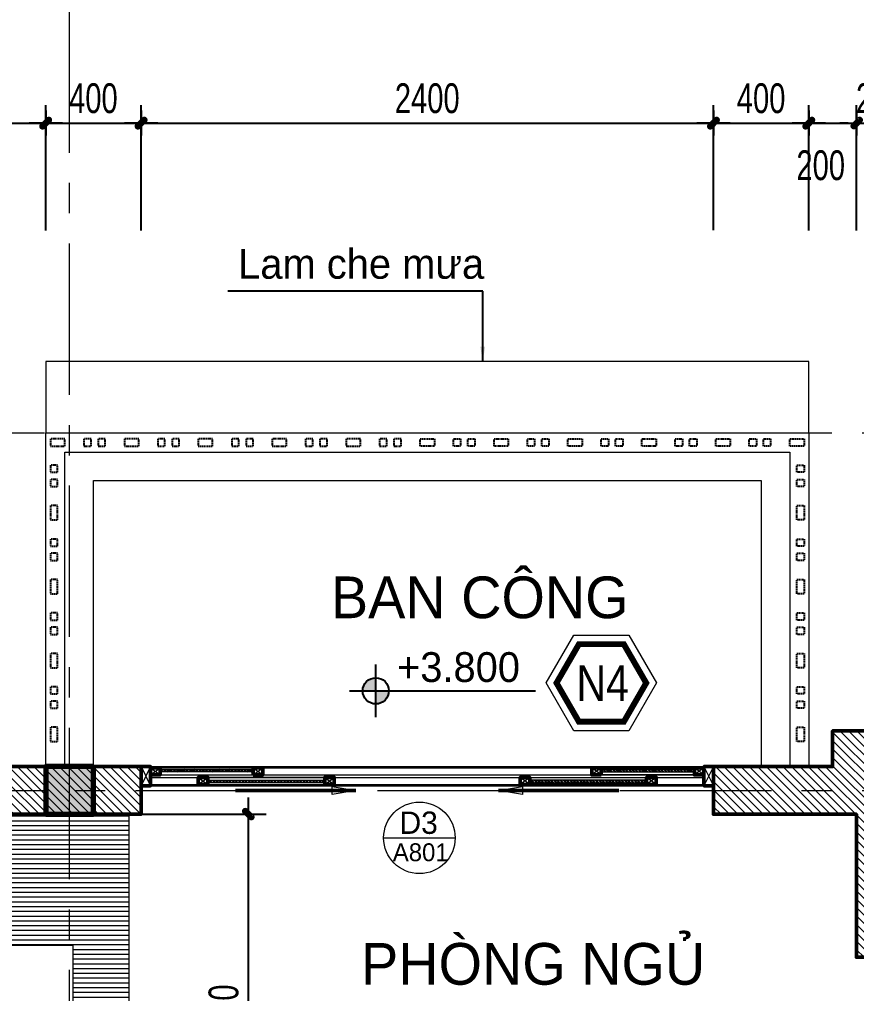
# Model space of a CAD drawing. Header units: inches. Extents: x 88947 to 296847, y 35049 to 161062.
# Drawn here: x 164738 to 168248, y 69355 to 73442 of the extents above; entities that cross this region are included whole.
import ezdxf
from ezdxf.enums import TextEntityAlignment as Align

# ---------------------------------------------------------------- set-up
doc = ezdxf.new("R2010")
doc.units = ezdxf.units.IN
doc.header["$MEASUREMENT"] = 0
doc.header["$PDMODE"] = 1
for name, pattern in [('ACAD_ISO03W100', [30, 12, -18]), ('CENTER', [50.8, 31.75, -6.35, 6.35, -6.35]), ('HIDDEN', [0.375, 0.25, -0.125])]:
    doc.linetypes.add(name, pattern=pattern)
for name, color, linetype, lineweight in [('A-Dims', 145, 'Continuous', 25), ('DIM', 7, 'Continuous', 25), ('DOOR', 142, 'Continuous', 15), ('HACTH', 8, 'Continuous', 5), ('HATCH', 8, 'Continuous', 5), ('KHUNG 1', 6, 'Continuous', 70), ('KY HIEU', 4, 'Continuous', 25), ('mb$0$CUA', 42, 'Continuous', 20), ('mb$0$HATCH', 69, 'Continuous', 15), ('mb$0$net cat', 51, 'Continuous', 50), ('mb$0$net manh', 251, 'Continuous', 5), ('netthay', 254, 'Continuous', 25), ('THAY', 3, 'Continuous', 18), ('TRUC', 252, 'ACAD_ISO03W100', 13), ('TUONG', 4, 'Continuous', 50), ('vdung', 56, 'Continuous', 9)]:
    doc.layers.add(name, color=color, linetype=linetype, lineweight=lineweight)
doc.layers.add('text', color=2, linetype='Continuous')
doc.styles.add('DDCo-B-Helve-condense', font='VHELVCB.TTF')
doc.styles.add('FRANKO', font='VFRANKO.TTF')
doc.styles.add('KH-TEXT', font='VAVON.TTF')
doc.styles.add('TEXT', font='VHELVCN.TTF')
doc.styles.add('VNI-HELVE-CONDENSE', font='VNARIAL.TTF', dxfattribs={"width": 0.7})
doc.dimstyles.new('TAS-100', dxfattribs={"dimscale": 50, "dimtxt": 2.5, "dimasz": 0.7, "dimexe": 1.5, "dimexo": 1.5, "dimgap": 0.8, "dimtad": 1, "dimdec": 0, "dimzin": 3, "dimdsep": 46, "dimtxsty": 'VNI-HELVE-CONDENSE', "dimblk": 'TICK', "dimcen": 2.5, "dimclrt": 71, "dimazin": 2, "dimtfac": 0.75, "dimtdec": 0, "dimtix": 1, "dimtmove": 2, "dimatfit": 2, "dimldrblk": 'TICK123', "dimfxl": 1.5, "dimtolj": 1, "dimtzin": 0, "dimarcsym": 0})
doc.dimstyles.new('TL 50', dxfattribs={"dimscale": 50, "dimtxt": 1.25, "dimasz": 0.5, "dimexe": 1, "dimexo": 1, "dimgap": 0.5, "dimtad": 1, "dimdec": 0, "dimzin": 3, "dimdsep": 46, "dimtxsty": 'VNI-HELVE-CONDENSE', "dimblk": 'DOT', "dimcen": 2, "dimclrt": 7, "dimazin": 2, "dimtfac": 0.75, "dimtdec": 0, "dimtix": 1, "dimtmove": 2, "dimatfit": 2, "dimfxl": 1.5, "dimtolj": 1, "dimtzin": 0, "dimarcsym": 0})
doc.dimstyles.new('TL100', dxfattribs={"dimscale": 0, "dimtxt": 250, "dimasz": 200, "dimexe": 100, "dimexo": 100, "dimgap": 100, "dimtad": 1, "dimdec": 0, "dimzin": 0, "dimdsep": 46, "dimtxsty": 'VNI-HELVE-CONDENSE', "dimblk": 'ARCHTICK', "dimcen": -6, "dimdle": 10, "dimclrd": 253, "dimclre": 256, "dimclrt": 256, "dimadec": 0, "dimazin": 0, "dimtfac": 0.005, "dimtdec": 0, "dimtix": 1, "dimtmove": 2, "dimatfit": 3, "dimldrblk": 'CLOSEDBLANK', "dimfxl": 1, "dimtolj": 1, "dimtzin": 0, "dimlwd": -1, "dimarcsym": 0})

# ---------------------------------------------------------------- blocks, each defined once
blk = doc.blocks.new('TICK')
at = {"layer": 'A-Dims', "color": 1}
for p, q in [((0, 1.5), (0, -1.5)), ((-2, 0), (2, 0))]:
    blk.add_line(p, q, dxfattribs=at)
at = {"layer": 'A-Dims', "color": 1, "const_width": 0.788}
blk.add_lwpolyline([(-0.33, -0.35), (0.38, 0.38)], dxfattribs=at)
at = {"layer": 'A-Dims', "color": 1, "const_width": 0.394}
for points in [[(0.24, 0.52, -0.414214), (0.52, 0.52, -1)], [(0.52, 0.52, -0.414214), (0.52, 0.24, -1)], [(-0.47, -0.21, 0.414214), (-0.47, -0.49, 1)], [(-0.47, -0.49, 0.414214), (-0.19, -0.49, 1)]]:
    blk.add_lwpolyline(points, format="xyb", dxfattribs=at)
blk = doc.blocks.new('*D133')
at = {"layer": 'Defpoints', "color": 0}
for p in [(164847.7, 73006.8), (163547.7, 72481.1), (164847.7, 72481.1)]:
    blk.add_point(p, dxfattribs=at)
at = {"layer": 'DIM', "color": 0, "lineweight": -2}
for p, q in [((163547.7, 72556.1), (163547.7, 73081.8)), ((164847.7, 72556.1), (164847.7, 73081.8)), ((163582.7, 73006.8), (164812.7, 73006.8))]:
    blk.add_line(p, q, dxfattribs=at)
at = {"layer": 'DIM', "color": 0, "lineweight": -2, "xscale": 35, "yscale": 35, "zscale": 35, "rotation": 180}
blk.add_blockref('TICK', (163547.7, 73006.8), dxfattribs=at)
at = {"layer": 'DIM', "color": 0, "lineweight": -2, "xscale": 35, "yscale": 35, "zscale": 35}
blk.add_blockref('TICK', (164847.7, 73006.8), dxfattribs=at)
at = {"layer": 'DIM', "color": 71, "insert": (164197.7, 73110.7), "char_height": 125, "attachment_point": 5, "style": 'VNI-HELVE-CONDENSE'}
blk.add_mtext('\\A1;1300', dxfattribs=at)
blk = doc.blocks.new('TICK123')
at = {"layer": 'A-Dims', "color": 1}
blk.add_lwpolyline([(0.05, 0, 0, 0.84, 0), (-2.11, 0, 8.4, 8.4, 0)], format="xyseb", dxfattribs=at)
blk = doc.blocks.new('*D134')
at = {"layer": 'Defpoints', "color": 0}
for p in [(165247.7, 73006.8), (164847.7, 72481.1), (165247.7, 72481.1)]:
    blk.add_point(p, dxfattribs=at)
at = {"layer": 'DIM', "color": 0, "lineweight": -2}
for p, q in [((164847.7, 72556.1), (164847.7, 73081.8)), ((165247.7, 72556.1), (165247.7, 73081.8)), ((164882.7, 73006.8), (165212.7, 73006.8))]:
    blk.add_line(p, q, dxfattribs=at)
at = {"layer": 'DIM', "color": 0, "lineweight": -2, "xscale": 35, "yscale": 35, "zscale": 35, "rotation": 180}
blk.add_blockref('TICK', (164847.7, 73006.8), dxfattribs=at)
at = {"layer": 'DIM', "color": 0, "lineweight": -2, "xscale": 35, "yscale": 35, "zscale": 35}
blk.add_blockref('TICK', (165247.7, 73006.8), dxfattribs=at)
at = {"layer": 'DIM', "color": 71, "insert": (165047.7, 73110.6), "char_height": 125, "attachment_point": 5, "style": 'VNI-HELVE-CONDENSE'}
blk.add_mtext('\\A1;400', dxfattribs=at)
blk = doc.blocks.new('*D135')
at = {"layer": 'Defpoints', "color": 0}
for p in [(167647.8, 73006.8), (165247.7, 72481.1), (167647.8, 72482.7)]:
    blk.add_point(p, dxfattribs=at)
at = {"layer": 'DIM', "color": 0, "lineweight": -2}
for p, q in [((165247.7, 72556.1), (165247.7, 73081.8)), ((167647.8, 72557.7), (167647.8, 73081.8)), ((165282.7, 73006.8), (167612.8, 73006.8))]:
    blk.add_line(p, q, dxfattribs=at)
at = {"layer": 'DIM', "color": 0, "lineweight": -2, "xscale": 35, "yscale": 35, "zscale": 35, "rotation": 180}
blk.add_blockref('TICK', (165247.7, 73006.8), dxfattribs=at)
at = {"layer": 'DIM', "color": 0, "lineweight": -2, "xscale": 35, "yscale": 35, "zscale": 35}
blk.add_blockref('TICK', (167647.8, 73006.8), dxfattribs=at)
at = {"layer": 'DIM', "color": 71, "insert": (166447.7, 73110.6), "char_height": 125, "attachment_point": 5, "style": 'VNI-HELVE-CONDENSE'}
blk.add_mtext('\\A1;2400', dxfattribs=at)
blk = doc.blocks.new('*D136')
at = {"layer": 'Defpoints', "color": 0}
for p in [(168047.7, 73006.8), (167647.8, 72482.7), (168047.7, 72481.1)]:
    blk.add_point(p, dxfattribs=at)
at = {"layer": 'DIM', "color": 0, "lineweight": -2}
for p, q in [((167647.8, 72557.7), (167647.8, 73081.8)), ((168047.7, 72556.1), (168047.7, 73081.8)), ((167682.8, 73006.8), (168012.7, 73006.8))]:
    blk.add_line(p, q, dxfattribs=at)
at = {"layer": 'DIM', "color": 0, "lineweight": -2, "xscale": 35, "yscale": 35, "zscale": 35, "rotation": 180}
blk.add_blockref('TICK', (167647.8, 73006.8), dxfattribs=at)
at = {"layer": 'DIM', "color": 0, "lineweight": -2, "xscale": 35, "yscale": 35, "zscale": 35}
blk.add_blockref('TICK', (168047.7, 73006.8), dxfattribs=at)
at = {"layer": 'DIM', "color": 71, "insert": (167847.7, 73110.6), "char_height": 125, "attachment_point": 5, "style": 'VNI-HELVE-CONDENSE'}
blk.add_mtext('\\A1;400', dxfattribs=at)
blk = doc.blocks.new('*D137')
at = {"layer": 'Defpoints', "color": 0}
for p in [(168247.7, 73006.8), (168047.7, 72481.1), (168247.7, 72481.1)]:
    blk.add_point(p, dxfattribs=at)
at = {"layer": 'DIM', "color": 0, "lineweight": -2}
for p, q in [((168047.7, 72556.1), (168047.7, 73081.8)), ((168247.7, 72556.1), (168247.7, 73081.8)), ((168082.7, 73006.8), (168212.7, 73006.8))]:
    blk.add_line(p, q, dxfattribs=at)
at = {"layer": 'DIM', "color": 0, "lineweight": -2, "xscale": 35, "yscale": 35, "zscale": 35, "rotation": 180}
blk.add_blockref('TICK', (168047.7, 73006.8), dxfattribs=at)
at = {"layer": 'DIM', "color": 0, "lineweight": -2, "xscale": 35, "yscale": 35, "zscale": 35}
blk.add_blockref('TICK', (168247.7, 73006.8), dxfattribs=at)
at = {"layer": 'DIM', "color": 71, "insert": (168097.7, 72829.4), "char_height": 125, "attachment_point": 5, "style": 'VNI-HELVE-CONDENSE'}
blk.add_mtext('\\A1;200', dxfattribs=at)
blk = doc.blocks.new('*D138')
at = {"layer": 'Defpoints', "color": 0}
for p in [(168447.7, 73006.8), (168247.7, 72481.1), (168447.7, 72481.1)]:
    blk.add_point(p, dxfattribs=at)
at = {"layer": 'DIM', "color": 0, "lineweight": -2}
for p, q in [((168247.7, 72556.1), (168247.7, 73081.8)), ((168447.7, 72556.1), (168447.7, 73081.8)), ((168212.7, 73006.8), (168177.7, 73006.8)), ((168247.7, 73006.8), (168447.7, 73006.8)), ((168482.7, 73006.8), (168517.7, 73006.8))]:
    blk.add_line(p, q, dxfattribs=at)
at = {"layer": 'DIM', "color": 0, "lineweight": -2, "xscale": 35, "yscale": 35, "zscale": 35}
blk.add_blockref('TICK', (168247.7, 73006.8), dxfattribs=at)
at = {"layer": 'DIM', "color": 0, "lineweight": -2, "xscale": 35, "yscale": 35, "zscale": 35, "rotation": 180}
blk.add_blockref('TICK', (168447.7, 73006.8), dxfattribs=at)
at = {"layer": 'DIM', "color": 71, "insert": (168347.7, 73110.6), "char_height": 125, "attachment_point": 5, "style": 'VNI-HELVE-CONDENSE'}
blk.add_mtext('\\A1;200', dxfattribs=at)
blk = doc.blocks.new('A$C796B168A')
h = blk.add_hatch(color=256)
edge = h.paths.add_edge_path()
edge.add_ellipse((0, 0), major_axis=(38.9, 38.9), ratio=1, start_angle=45, end_angle=135)
edge.add_line((-55, 0), (0, 0))
edge.add_line((0, 0), (0, 55))
edge = h.paths.add_edge_path()
edge.add_ellipse((0, 0), major_axis=(38.9, 38.9), ratio=1, start_angle=225, end_angle=315)
edge.add_line((55, 0), (0, 0))
edge.add_line((0, 0), (0, -55))
for p, q in [((0, -110), (0, 110)), ((-110, 0), (670.4, 0))]:
    blk.add_line(p, q)
blk.add_ellipse((0, 0), major_axis=(-38.9, 38.9), ratio=1, start_param=3.926991, end_param=10.210176)
at = {"style": 'TEXT'}
blk.add_attdef('CAO ÑOÄ', (88.8, 37.3), '', height=100, dxfattribs=at)
blk = doc.blocks.new('_Dot')
at = {"layer": 'netthay', "color": 0, "lineweight": -2}
blk.add_line((-0.5, 0), (-1, 0), dxfattribs=at)
at = {"layer": 'netthay', "color": 0, "const_width": 0.5}
blk.add_lwpolyline([(-0.25, 0, 1), (0.25, 0, 1)], format="xyb", close=True, dxfattribs=at)
blk = doc.blocks.new('_ArchTick')
at = {"color": 0, "linetype": 'ByBlock', "const_width": 0.15}
blk.add_lwpolyline([(-0.5, -0.5), (0.5, 0.5)], dxfattribs=at)
blk = doc.blocks.new('KH-DR')
blk.add_line((-4, 0), (4, 0))
blk.add_circle((0, 0), 4)
at = {"color": 3, "style": 'KH-TEXT'}
blk.add_attdef('SYMBOL', text='', height=2.5, dxfattribs=at).set_placement((-0.08, 1.7), align=Align.MIDDLE_CENTER)
at = {"style": 'KH-TEXT'}
blk.add_attdef('TYPE', text='', height=2, dxfattribs=at).set_placement((-0.1, -1.61), align=Align.MIDDLE_CENTER)
blk = doc.blocks.new('A$C7C39773B')
at = {"layer": 'HACTH'}
h = blk.add_hatch(dxfattribs=at)
h.set_pattern_fill('_USER', color=256, scale=20, style=0, pattern_type=0)
h.set_pattern_definition([(0, (680.313, -1700), (0, 20), [])])
h.paths.add_polyline_path([(1750, 0), (680.3, 0), (680.3, -1700), (1750, -1700)])
h.paths.add_polyline_path([(1515.2, -550), (1515.2, -1150), (915.2, -1150), (915.2, -550)], flags=16)
at = {"layer": 'vdung'}
for p, q in [((0, -1700), (0, 0)), ((0, 0), (595.3, 0)), ((595.3, 0), (595.3, -79.4)), ((79.4, -79.4), (615.2, -79.4)), ((79.4, -1620.6), (79.4, -79.4)), ((158.7, -79.4), (158.7, -1620.6)), ((178.6, -79.4), (178.6, -1620.6)), ((615.2, -79.4), (615.2, -1620.6)), ((615.2, -560.4), (79.4, -560.4)), ((615.2, -1144.4), (79.4, -1144.4)), ((615.2, -1620.6), (79.4, -1620.6)), ((595.3, -1620.6), (595.3, -1700)), ((595.3, -1700), (0, -1700))]:
    blk.add_line(p, q, dxfattribs=at)
for points in [[(680.3, -1700), (1750, -1700), (1750, 0), (680.3, 0)], [(1750, -1700), (680.3, -1700), (680.3, 0), (1750, 0)]]:
    blk.add_lwpolyline(points, dxfattribs=at)
blk.add_lwpolyline([(915.2, -1150), (1515.2, -1150), (1515.2, -550), (915.2, -550)], close=True, dxfattribs=at)
blk = doc.blocks.new('*D637')
at = {"layer": 'Defpoints', "color": 0}
for p in [(165047.7, 70106.8), (165697.7, 70106.8), (165047.7, 68406.8)]:
    blk.add_point(p, dxfattribs=at)
at = {"layer": 'DIM', "color": 0, "lineweight": -2}
for p, q in [((165122.7, 70106.8), (165772.7, 70106.8)), ((165697.7, 68441.8), (165697.7, 70071.8)), ((165122.7, 68406.8), (165772.7, 68406.8))]:
    blk.add_line(p, q, dxfattribs=at)
at = {"layer": 'DIM', "color": 0, "lineweight": -2, "xscale": 35, "yscale": 35, "zscale": 35}
for p, rotation in [((165697.7, 70106.8), 90), ((165697.7, 68406.8), 270)]:
    blk.add_blockref('TICK', p, dxfattribs=dict(at, rotation=rotation))
at = {"layer": 'DIM', "color": 71, "insert": (165594, 69256.8), "char_height": 125, "attachment_point": 5, "rotation": 90, "style": 'VNI-HELVE-CONDENSE'}
blk.add_mtext('\\A1;1700', dxfattribs=at)
blk = doc.blocks.new('A$C4CAE2080')
at = {"layer": 'mb$0$HATCH'}
h = blk.add_hatch(dxfattribs=at)
h.set_pattern_fill('ANSI32', color=256, angle=-180, style=0)
h.set_pattern_definition([(45, (-2810, -22.5), (-6.7352, 6.7352), []), (45, (-2805.51, -22.5), (-6.7352, 6.7352), [])])
h.paths.add_polyline_path([(-2720, -12.5), (-2330, -12.5), (-2330, -22.5), (-2720, -22.5)])
h = blk.add_hatch(dxfattribs=at)
h.set_pattern_fill('ANSI32', color=256, angle=-180, style=0)
h.set_pattern_definition([(135, (-390, -22.5), (6.7352, 6.7352), []), (135, (-394.49, -22.5), (6.7352, 6.7352), [])])
h.paths.add_polyline_path([(-480, -12.5), (-870, -12.5), (-870, -22.5), (-480, -22.5)])
h = blk.add_hatch(dxfattribs=at)
h.set_pattern_fill('ANSI32', color=256, angle=-180, style=0)
h.set_pattern_definition([(45, (-2510, -67.5), (-6.7352, 6.7352), []), (45, (-2505.51, -67.5), (-6.7352, 6.7352), [])])
h.paths.add_polyline_path([(-2520, -57.5), (-2030, -57.5), (-2030, -67.5), (-2520, -67.5)])
h = blk.add_hatch(dxfattribs=at)
h.set_pattern_fill('ANSI32', color=256, angle=-180, style=0)
h.set_pattern_definition([(135, (-690, -67.5), (6.7352, 6.7352), []), (135, (-694.49, -67.5), (6.7352, 6.7352), [])])
h.paths.add_polyline_path([(-680, -57.5), (-1170, -57.5), (-1170, -67.5), (-680, -67.5)])
at = {"layer": 'mb$0$CUA'}
for points in [[(-400, 0), (-2800, 0)], [(-440, -5), (-2760, -5)], [(-440, -35), (-2760, -35)], [(-400, -80), (-2800, -80)], [(-440, -45), (-2760, -45)], [(-440, -75), (-2760, -75)]]:
    blk.add_lwpolyline(points, dxfattribs=at)
for points in [[(-2290, -35), (-2290, -5), (-2720, -5), (-2720, -35)], [(-2720, -12.5), (-2330, -12.5), (-2330, -22.5), (-2720, -22.5)], [(-910, -35), (-910, -5), (-480, -5), (-480, -35)], [(-480, -12.5), (-870, -12.5), (-870, -22.5), (-480, -22.5)], [(-1990, -75), (-1990, -45), (-2520, -45), (-2520, -75)], [(-2520, -57.5), (-2030, -57.5), (-2030, -67.5), (-2520, -67.5)], [(-1210, -75), (-1210, -45), (-680, -45), (-680, -75)], [(-680, -57.5), (-1170, -57.5), (-1170, -67.5), (-680, -67.5)]]:
    blk.add_lwpolyline(points, close=True, dxfattribs=at)
at = {"layer": 'mb$0$net cat'}
for points in [[(-2800, 0), (-2800, -80), (-2760, -80), (-2760, 0)], [(-400, 0), (-400, -80), (-440, -80), (-440, 0)], [(-2760, -35), (-2760, -5), (-2720, -5), (-2720, -35)], [(-2330, -35), (-2330, -5), (-2290, -5), (-2290, -35)], [(-870, -35), (-870, -5), (-910, -5), (-910, -35)], [(-440, -35), (-440, -5), (-480, -5), (-480, -35)], [(-2560, -75), (-2560, -45), (-2520, -45), (-2520, -75)], [(-2030, -75), (-2030, -45), (-1990, -45), (-1990, -75)], [(-1170, -75), (-1170, -45), (-1210, -45), (-1210, -75)], [(-640, -75), (-640, -45), (-680, -45), (-680, -75)]]:
    blk.add_lwpolyline(points, close=True, dxfattribs=at)
at = {"layer": 'mb$0$net manh'}
for points in [[(-2800, 0), (-2760, -80)], [(-2760, 0), (-2800, -80)], [(-400, 0), (-440, -80)], [(-440, 0), (-400, -80)], [(-2760, -5), (-2720, -35)], [(-2760, -35), (-2720, -5)], [(-2330, -5), (-2290, -35)], [(-2330, -35), (-2290, -5)], [(-870, -5), (-910, -35)], [(-870, -35), (-910, -5)], [(-440, -5), (-480, -35)], [(-440, -35), (-480, -5)], [(-2560, -45), (-2520, -75)], [(-2560, -75), (-2520, -45)], [(-2030, -45), (-1990, -75)], [(-2030, -75), (-1990, -45)], [(-1170, -45), (-1210, -75)], [(-1170, -75), (-1210, -45)], [(-640, -45), (-680, -75)], [(-640, -75), (-680, -45)]]:
    blk.add_lwpolyline(points, dxfattribs=at)
at = {"layer": 'TUONG'}
for points in [[(-1899.3, -100), (-2403.7, -100)], [(-1300.7, -100), (-796.3, -100)]]:
    blk.add_leader(points, dimstyle='TL100', override={"dimscale": 1, "dimasz": 100, "dimtad": 0}, dxfattribs=at)

msp = doc.modelspace()

# ---------------------------------------------------------------- hatches: boundary and pattern name
at = {"layer": 'HATCH'}
h = msp.add_hatch(dxfattribs=at)
h.set_pattern_fill('ANSI31', color=256, scale=200, style=0)
h.set_pattern_definition([(135, (168597.74, 69506.807), (17.67767, 17.67767), [])])
h.paths.add_polyline_path([(168447.7, 69906.8), (168447.7, 70456.8), (168147.7, 70456.8), (168147.7, 70306.8), (167647.7, 70306.8), (167647.7, 70106.8), (168247.7, 70106.8), (168247.7, 69506.8), (168447.7, 69506.8), (168447.7, 69806.8), (168597.7, 69806.8), (168597.7, 69906.8)])
h = msp.add_hatch(dxfattribs=at)
h.set_pattern_fill('ANSI31', color=256, scale=200, style=0)
h.set_pattern_definition([(135, (165422.74, 70106.807), (17.6777, 17.6777), [])])
h.paths.add_polyline_path([(165247.7, 70306.8), (164697.9, 70306.8), (164697.9, 70106.8), (165247.7, 70106.8)])

# ---------------------------------------------------------------- linework, layer by layer
at = {"layer": 'HACTH', "color": 252}
msp.add_lwpolyline([(166946.5, 70657.8), (167062.2, 70858.1), (167293.5, 70858.1), (167409.2, 70657.8), (167293.5, 70457.4), (167062.2, 70457.4)], close=True, dxfattribs=at)
at = {"layer": 'KHUNG 1'}
msp.add_lwpolyline([(165047.7, 70306.8), (164847.7, 70306.8), (164847.7, 70106.8), (165047.7, 70106.8)], close=True, dxfattribs=at)
msp.add_solid([(165047.7, 70106.8), (164847.7, 70106.8), (165047.7, 70306.8), (164847.7, 70306.8)], dxfattribs=at)
at = {"layer": 'KY HIEU', "const_width": 25}
msp.add_lwpolyline([(166989.8, 70657.8), (167083.8, 70820.6), (167271.9, 70820.6), (167365.9, 70657.8), (167271.9, 70494.9), (167083.8, 70494.9)], close=True, dxfattribs=at)
at = {"layer": 'netthay', "linetype": 'HIDDEN', "ltscale": 20}
for points in [[(164867.7, 71651.8), (164927.7, 71651.8), (164927.7, 71681.8), (164867.7, 71681.8)], [(165007.7, 71651.8), (165037.7, 71651.8), (165037.7, 71681.8), (165007.7, 71681.8)], [(165067.7, 71651.8), (165097.7, 71651.8), (165097.7, 71681.8), (165067.7, 71681.8)], [(165177.7, 71651.8), (165237.7, 71651.8), (165237.7, 71681.8), (165177.7, 71681.8)], [(165317.7, 71651.8), (165347.7, 71651.8), (165347.7, 71681.8), (165317.7, 71681.8)], [(165377.7, 71651.8), (165407.7, 71651.8), (165407.7, 71681.8), (165377.7, 71681.8)], [(165487.7, 71651.8), (165547.7, 71651.8), (165547.7, 71681.8), (165487.7, 71681.8)], [(165627.7, 71651.8), (165657.7, 71651.8), (165657.7, 71681.8), (165627.7, 71681.8)], [(165687.7, 71651.8), (165717.7, 71651.8), (165717.7, 71681.8), (165687.7, 71681.8)], [(165797.7, 71651.8), (165857.7, 71651.8), (165857.7, 71681.8), (165797.7, 71681.8)], [(165937.7, 71651.8), (165967.7, 71651.8), (165967.7, 71681.8), (165937.7, 71681.8)], [(165997.7, 71651.8), (166027.7, 71651.8), (166027.7, 71681.8), (165997.7, 71681.8)], [(166107.7, 71651.8), (166167.7, 71651.8), (166167.7, 71681.8), (166107.7, 71681.8)], [(166247.7, 71651.8), (166277.7, 71651.8), (166277.7, 71681.8), (166247.7, 71681.8)], [(166307.7, 71651.8), (166337.7, 71651.8), (166337.7, 71681.8), (166307.7, 71681.8)], [(166477.7, 71651.8), (166417.7, 71651.8), (166417.7, 71681.8), (166477.7, 71681.8)], [(166587.7, 71651.8), (166557.7, 71651.8), (166557.7, 71681.8), (166587.7, 71681.8)], [(166647.7, 71651.8), (166617.7, 71651.8), (166617.7, 71681.8), (166647.7, 71681.8)], [(166787.7, 71651.8), (166727.7, 71651.8), (166727.7, 71681.8), (166787.7, 71681.8)], [(166897.7, 71651.8), (166867.7, 71651.8), (166867.7, 71681.8), (166897.7, 71681.8)], [(166957.7, 71651.8), (166927.7, 71651.8), (166927.7, 71681.8), (166957.7, 71681.8)], [(167097.7, 71651.8), (167037.7, 71651.8), (167037.7, 71681.8), (167097.7, 71681.8)], [(167207.7, 71651.8), (167177.7, 71651.8), (167177.7, 71681.8), (167207.7, 71681.8)], [(167267.7, 71651.8), (167237.7, 71651.8), (167237.7, 71681.8), (167267.7, 71681.8)], [(167407.7, 71651.8), (167347.7, 71651.8), (167347.7, 71681.8), (167407.7, 71681.8)], [(167517.7, 71651.8), (167487.7, 71651.8), (167487.7, 71681.8), (167517.7, 71681.8)], [(167577.7, 71651.8), (167547.7, 71651.8), (167547.7, 71681.8), (167577.7, 71681.8)], [(167717.7, 71651.8), (167657.7, 71651.8), (167657.7, 71681.8), (167717.7, 71681.8)], [(167827.7, 71651.8), (167797.7, 71651.8), (167797.7, 71681.8), (167827.7, 71681.8)], [(167887.7, 71651.8), (167857.7, 71651.8), (167857.7, 71681.8), (167887.7, 71681.8)], [(168027.7, 71651.8), (167967.7, 71651.8), (167967.7, 71681.8), (168027.7, 71681.8)], [(164867.7, 71571.8), (164867.7, 71541.8), (164897.7, 71541.8), (164897.7, 71571.8)], [(168027.7, 71571.8), (168027.7, 71541.8), (167997.7, 71541.8), (167997.7, 71571.8)], [(164867.7, 71511.8), (164867.7, 71481.8), (164897.7, 71481.8), (164897.7, 71511.8)], [(168027.7, 71511.8), (168027.7, 71481.8), (167997.7, 71481.8), (167997.7, 71511.8)], [(164867.7, 71401.8), (164867.7, 71341.8), (164897.7, 71341.8), (164897.7, 71401.8)], [(168027.7, 71401.8), (168027.7, 71341.8), (167997.7, 71341.8), (167997.7, 71401.8)], [(164867.7, 71261.8), (164867.7, 71231.8), (164897.7, 71231.8), (164897.7, 71261.8)], [(168027.7, 71261.8), (168027.7, 71231.8), (167997.7, 71231.8), (167997.7, 71261.8)], [(164867.7, 71201.8), (164867.7, 71171.8), (164897.7, 71171.8), (164897.7, 71201.8)], [(168027.7, 71201.8), (168027.7, 71171.8), (167997.7, 71171.8), (167997.7, 71201.8)], [(164867.7, 71091.8), (164867.7, 71031.8), (164897.7, 71031.8), (164897.7, 71091.8)], [(168027.7, 71091.8), (168027.7, 71031.8), (167997.7, 71031.8), (167997.7, 71091.8)], [(164867.7, 70951.8), (164867.7, 70921.8), (164897.7, 70921.8), (164897.7, 70951.8)], [(168027.7, 70951.8), (168027.7, 70921.8), (167997.7, 70921.8), (167997.7, 70951.8)], [(164867.7, 70891.8), (164867.7, 70861.8), (164897.7, 70861.8), (164897.7, 70891.8)], [(168027.7, 70891.8), (168027.7, 70861.8), (167997.7, 70861.8), (167997.7, 70891.8)], [(164867.7, 70781.8), (164867.7, 70721.8), (164897.7, 70721.8), (164897.7, 70781.8)], [(168027.7, 70781.8), (168027.7, 70721.8), (167997.7, 70721.8), (167997.7, 70781.8)], [(164867.7, 70641.8), (164867.7, 70611.8), (164897.7, 70611.8), (164897.7, 70641.8)], [(168027.7, 70641.8), (168027.7, 70611.8), (167997.7, 70611.8), (167997.7, 70641.8)], [(164867.7, 70581.8), (164867.7, 70551.8), (164897.7, 70551.8), (164897.7, 70581.8)], [(168027.7, 70581.8), (168027.7, 70551.8), (167997.7, 70551.8), (167997.7, 70581.8)], [(164867.7, 70471.8), (164867.7, 70411.8), (164897.7, 70411.8), (164897.7, 70471.8)], [(168027.7, 70471.8), (168027.7, 70411.8), (167997.7, 70411.8), (167997.7, 70471.8)]]:
    msp.add_lwpolyline(points, close=True, dxfattribs=at)
at = {"layer": 'THAY'}
for points in [[(168047.7, 71706.8), (168047.7, 72006.8), (164847.7, 72006.8), (164847.7, 71706.8)], [(164847.7, 70306.8), (164847.7, 71706.8), (168047.7, 71706.8), (168047.7, 70306.8)], [(164927.7, 70306.8), (164927.7, 71626.8), (167967.7, 71626.8), (167967.7, 70306.8)], [(165047.7, 70306.8), (165047.7, 71506.8), (167847.7, 71506.8), (167847.7, 70306.8)]]:
    msp.add_lwpolyline(points, dxfattribs=at)
at = {"layer": 'TRUC', "linetype": 'CENTER', "ltscale": 20}
for points in [[(164947.7, 61706.8), (164947.7, 74206.8)], [(154047.7, 71706.8), (170447.7, 71706.8)], [(154047.7, 70206.8), (170447.7, 70206.8)]]:
    msp.add_lwpolyline(points, dxfattribs=at)
at = {"layer": 'TUONG'}
msp.add_lwpolyline([(168447.7, 69906.8), (168447.7, 70456.8), (168147.7, 70456.8), (168147.7, 70306.8), (167647.7, 70306.8), (167647.7, 70106.8), (168247.7, 70106.8), (168247.7, 69506.8), (168447.7, 69506.8), (168447.7, 69806.8), (168597.7, 69806.8), (168597.7, 69906.8), (168447.7, 69906.8)], dxfattribs=at)
msp.add_lwpolyline([(165247.7, 70306.8), (164697.9, 70306.8), (164697.9, 70106.8), (165247.7, 70106.8)], close=True, dxfattribs=at)

# ---------------------------------------------------------------- block references
at = {"layer": 'DOOR'}
ref = msp.add_blockref('KH-DR', (166414.8, 70007.8), dxfattribs=dict(at, xscale=37.5, yscale=37.5, zscale=37.50000000000001))
ref.add_attrib('SYMBOL', 'D3', dxfattribs={"layer": '0', "height": 93.75, "style": 'KH-TEXT'}).set_placement((166411.8, 70071.5), align=Align.MIDDLE_CENTER)
ref.add_attrib('TYPE', 'A801', dxfattribs={"layer": '0', "height": 75, "style": 'KH-TEXT'}).set_placement((166420.4, 69947.5), align=Align.MIDDLE_CENTER)
at = {"layer": 'HACTH', "xscale": -1}
msp.add_blockref('A$C4CAE2080', (164847.7, 70306.8), dxfattribs=at)
at = {"layer": 'KY HIEU'}
ref = msp.add_blockref('A$C796B168A', (166231.9, 70624.7), dxfattribs=at)
ref.add_attrib('CAO ÑOÄ', '+3.800', (166320.7, 70662), dxfattribs={"layer": '0', "height": 125, "style": 'FRANKO'})
at = {"layer": 'vdung'}
msp.add_blockref('A$C7C39773B', (163447.7, 70106.8), dxfattribs=at)

# ---------------------------------------------------------------- texts
at = {"layer": 'KY HIEU', "style": 'DDCo-B-Helve-condense'}
msp.add_text('N4', height=150, dxfattribs=at).set_placement((167073.3, 70582.5))
at = {"layer": 'text', "style": 'FRANKO'}
for s, height, p in [('Lam che möa', 125, (165654.8, 72354)), ('BAN COÂNG', 175, (166043.8, 70929.6)), ('PHOØNG NGUÛ', 175, (166170.1, 69391.7))]:
    msp.add_text(s, height=height, dxfattribs=at).set_placement(p)

# ---------------------------------------------------------------- dimensions: what is measured, and where the dimension line sits
at = {"layer": 'DIM'}
for base, p1, p2, picture, middle in [((164847.7, 73006.8), (163547.7, 72481.1), (164847.7, 72481.1), '*D133', (164197.7, 73110.7)), ((165247.7, 73006.8), (164847.7, 72481.1), (165247.7, 72481.1), '*D134', (165047.7, 73110.6)), ((167647.8, 73006.8), (165247.7, 72481.1), (167647.8, 72482.7), '*D135', (166447.7, 73110.6)), ((168047.7, 73006.8), (167647.8, 72482.7), (168047.7, 72481.1), '*D136', (167847.7, 73110.6)), ((168447.7, 73006.8), (168247.7, 72481.1), (168447.7, 72481.1), '*D138', (168347.7, 73110.6))]:
    dim = msp.add_linear_dim(base=base, p1=p1, p2=p2, dimstyle='TAS-100', dxfattribs=at)
    dim.commit()
    dim.dimension.update_dxf_attribs({"geometry": picture, "text_midpoint": middle})
dim = msp.add_linear_dim(base=(168247.7, 73006.8), p1=(168047.7, 72481.1), p2=(168247.7, 72481.1), dimstyle='TAS-100', dxfattribs=at)
dim.commit()
dim.dimension.update_dxf_attribs({"geometry": '*D137', "text_midpoint": (168097.7, 72829.4), "dimtype": 160})
dim = msp.add_linear_dim(base=(165697.7, 70106.8), p1=(165047.7, 68406.8), p2=(165047.7, 70106.8), angle=90, dimstyle='TAS-100', dxfattribs=at)
dim.commit()
dim.dimension.update_dxf_attribs({"geometry": '*D637', "text_midpoint": (165594, 69256.8)})

# ---------------------------------------------------------------- leaders
at = {"layer": 'HACTH'}
msp.add_leader([(166680.4, 72006.8), (166680.4, 72302.3), (165612, 72302.3)], dimstyle='TL 50', override={"dimasz": 1.25, "dimtad": 0}, dxfattribs=at)

doc.saveas('drawing.dxf')
